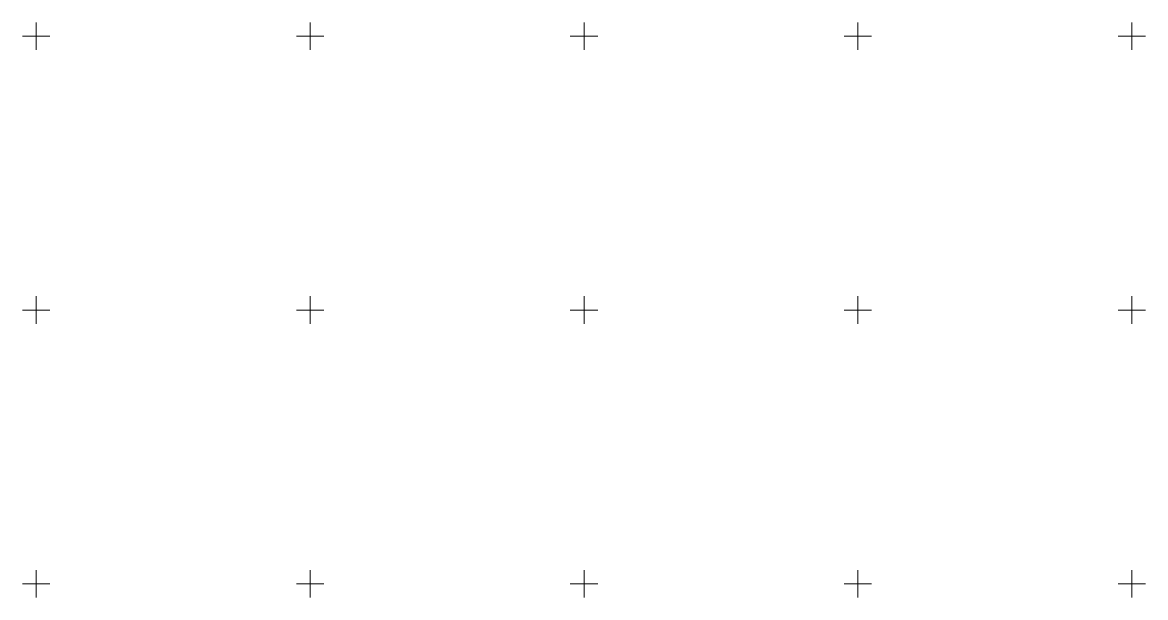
# Model space of a CAD drawing. Header units: metres. Extents: x 7536658 to 7539479, y 5878998 to 5880901.
# Drawn here: x 7536797.5 to 7537002.5, y 5878997.5 to 5879102.5 of the extents above; entities that cross this region are included whole.
import ezdxf

# ---------------------------------------------------------------- set-up
doc = ezdxf.new("R2010")
doc.units = ezdxf.units.M
doc.linetypes.add('1', pattern=[0])
doc.layers.add('Podzial_sekcyjny_krzyze', color=7, linetype='1', lineweight=18)

msp = doc.modelspace()

# ---------------------------------------------------------------- linework, layer by layer
at = {"layer": 'Podzial_sekcyjny_krzyze'}
for p, q in [((7536800, 5879097.5), (7536800, 5879102.5)), ((7536850, 5879097.5), (7536850, 5879102.5)), ((7536900, 5879097.5), (7536900, 5879102.5)), ((7536950, 5879097.5), (7536950, 5879102.5)), ((7537000, 5879097.5), (7537000, 5879102.5)), ((7536797.5, 5879100), (7536802.5, 5879100)), ((7536847.5, 5879100), (7536852.5, 5879100)), ((7536897.5, 5879100), (7536902.5, 5879100)), ((7536947.5, 5879100), (7536952.5, 5879100)), ((7536997.5, 5879100), (7537002.5, 5879100)), ((7536800, 5879047.5), (7536800, 5879052.5)), ((7536850, 5879047.5), (7536850, 5879052.5)), ((7536900, 5879047.5), (7536900, 5879052.5)), ((7536950, 5879047.5), (7536950, 5879052.5)), ((7537000, 5879047.5), (7537000, 5879052.5)), ((7536797.5, 5879050), (7536802.5, 5879050)), ((7536847.5, 5879050), (7536852.5, 5879050)), ((7536897.5, 5879050), (7536902.5, 5879050)), ((7536947.5, 5879050), (7536952.5, 5879050)), ((7536997.5, 5879050), (7537002.5, 5879050)), ((7536800, 5878997.5), (7536800, 5879002.5)), ((7536850, 5878997.5), (7536850, 5879002.5)), ((7536900, 5878997.5), (7536900, 5879002.5)), ((7536950, 5878997.5), (7536950, 5879002.5)), ((7537000, 5878997.5), (7537000, 5879002.5)), ((7536797.5, 5879000), (7536802.5, 5879000)), ((7536847.5, 5879000), (7536852.5, 5879000)), ((7536897.5, 5879000), (7536902.5, 5879000)), ((7536947.5, 5879000), (7536952.5, 5879000)), ((7536997.5, 5879000), (7537002.5, 5879000))]:
    msp.add_line(p, q, dxfattribs=at)

doc.saveas('drawing.dxf')
